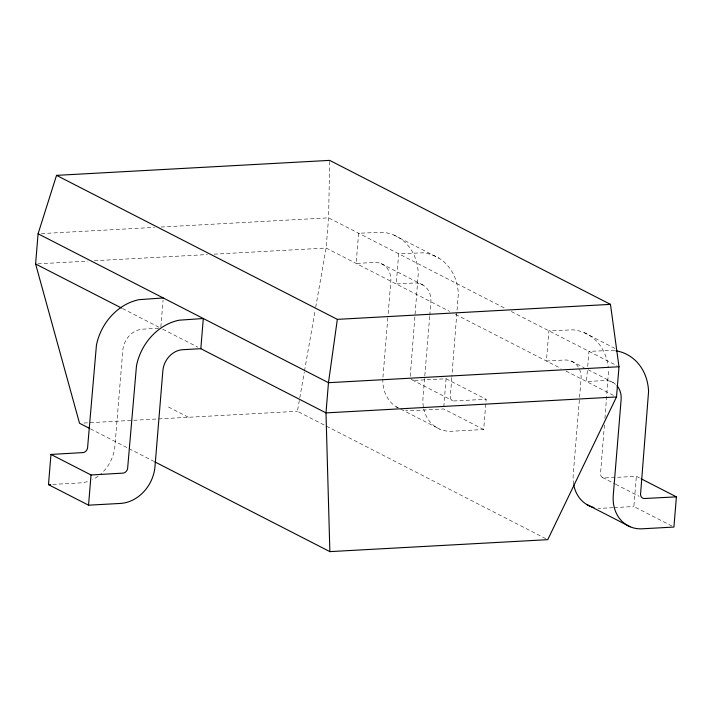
<?xml version="1.0" encoding="UTF-8"?>
<svg xmlns="http://www.w3.org/2000/svg" width="712" height="712" viewBox="0 0 712 712"><rect width="100%" height="100%" fill="white"/><g stroke="black" fill="none" stroke-linecap="round" stroke-linejoin="round"><path stroke-width="0.53" stroke-dasharray="3.56 2.67" d="M329.647 161.482L328.597 217.836L326.114 248.034L315.398 308.99M410.228 376.363L418.264 273.524A52.074 43.788 -62.9 0 0 382.7 232.29L358.634 233.242L356.151 263.44L374.316 262.443A20.799 17.497 -62.9 0 1 390.817 281.578L388.102 314.562M160.859 327.084L163.075 300.126M382.949 377.218L388.013 315.656M429.692 316.413L423.008 397.75A36.401 30.616 -62.9 0 0 423.337 406.81M429.781 315.309L430.867 302.119A20.799 17.497 -62.9 0 0 414.366 282.984L396.21 283.981L398.693 253.783L422.75 252.822A52.074 43.788 -62.9 0 1 458.314 294.065L451.862 376.586M443.781 406.801L446.086 378.757L413.734 380.43A5.135 4.316 -62.9 0 1 411.269 379.158M451.773 377.68L450.287 396.904A5.135 4.316 -62.9 0 0 453.793 400.963L486.145 399.298L483.662 429.496L451.889 431.241A36.401 30.616 -62.9 0 1 423.765 408.982M587.356 370.756L586.466 381.543L604.622 380.546A20.799 17.497 -62.9 0 1 616.975 385.735M587.712 366.44L588.949 351.345L613.005 350.384A52.074 43.788 -62.9 0 1 614.937 350.615M604.417 425.028L600.492 473.925A5.135 4.316 -62.9 0 0 603.999 477.992L636.35 476.319L640.159 478.277M604.951 418.433L608.52 371.085A52.074 43.788 -62.9 0 0 608.395 368.932M671.959 526.061L633.867 506.517L636.35 476.319M545.775 538.655L297.411 411.296L304.3 372.118M304.496 371.023L315.211 310.076M41.412 233.598L154.513 227.395M161.161 227.03L328.597 217.836L506.401 309.017M37.816 263.858L87.718 261.117M94.367 260.752L207.468 254.549M214.125 254.184L326.114 248.034L449.575 311.349M158.634 328.285L142.614 329.167A20.799 17.497 -62.9 0 0 122.802 350.295L114.935 445.926A36.401 30.616 -62.9 0 1 100.908 473.952M83.927 423.017L297.411 411.296M52.875 484.4L80.269 482.896A36.401 30.616 -62.9 0 0 88.591 481.25M613.041 507.665L602.085 508.261A36.401 30.616 -62.9 0 1 597.964 508.19M614.144 507.603L633.867 506.517M393.878 235.067L439.028 258.225M584.134 332.629L614.981 348.453M511.341 311.545L617.055 365.754M381.134 263.6L423.222 285.183M571.389 361.162L584.169 367.712M587.996 369.67L613.477 382.745M455.502 314.384L561.065 368.513M565.951 371.023L614.572 395.952M446.086 378.757L486.145 399.298M412.132 379.897L452.69 400.696M602.388 477.458L615.293 484.071M615.738 484.302L639.136 496.3M483.662 429.496L443.603 408.955L411.83 410.699A36.401 30.616 -62.9 0 1 405.689 410.361M396.335 406.855L398.284 407.851M400.865 409.186L439.945 429.229M122.526 308.554L159.791 327.662M162.728 329.167L197.892 347.207M168.441 407.006L188.466 417.276M90.406 428.838L128.009 448.115M128.997 448.622L153.739 461.305M98.042 476.266A36.401 30.616 -62.9 0 1 92.649 479.55M398.079 407.843A36.401 30.616 -62.9 0 1 382.842 379.051M578.331 367.089A20.799 17.497 -62.9 0 0 564.572 360.005L546.416 361.002L548.899 330.804L572.955 329.852A52.074 43.788 -62.9 0 1 608.297 367.864M579.47 369.208A20.799 17.497 -62.9 0 1 581.072 379.14L573.213 474.771A36.401 30.616 -62.9 0 0 573.543 483.831"/><path stroke-width="1.07" d="M89.418 428.33L79.522 423.257L35.6 263.983L38.083 233.785L56.533 175.366L329.665 160.378L610.469 304.371L618.995 366.751L616.512 396.949L547.751 539.669L329.87 551.622L154.726 461.812M616.512 396.949L325.989 412.889L200.82 348.702L182.664 349.699A20.799 17.497 -62.9 0 0 162.852 370.827L154.994 466.467A36.401 30.616 -62.9 0 1 120.319 503.437L88.546 505.182L48.487 484.641L50.97 454.443L83.34 452.565A5.135 4.316 -62.9 0 0 87.549 448.07L96.431 345.187A52.074 43.788 -62.9 0 1 139.134 299.654L163.253 297.963M88.546 505.182L91.029 474.984L50.97 454.443M200.82 348.702L203.303 318.504L179.184 320.195A52.074 43.788 -62.9 0 0 136.49 365.728L127.608 468.612A5.135 4.316 -62.9 0 1 123.399 473.097L91.029 474.984M641.111 478.767L676.4 496.86L673.917 527.058L642.144 528.802A36.401 30.616 -62.9 0 1 613.263 495.312L621.122 399.681A20.799 17.497 -62.9 0 0 616.975 385.735M56.533 175.366L337.337 319.359L328.472 382.691L325.989 412.889L329.87 551.622M337.337 319.359L610.469 304.371M618.995 366.751L328.472 382.691L38.083 233.785M48.487 484.641L50.686 484.525M676.4 496.86L644.048 498.525A5.135 4.316 -62.9 0 1 640.542 494.466L648.57 391.627A52.074 43.788 -62.9 0 0 615.898 350.767M586.59 504.416L630.2 526.791M35.6 263.983L121.538 308.047M593.959 507.514A36.401 30.616 -62.9 0 1 573.739 484.925"/></g></svg>
